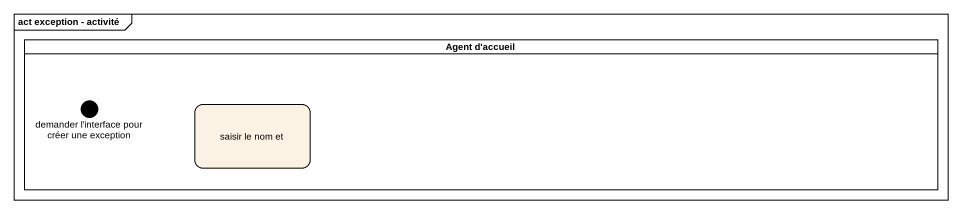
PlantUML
@startuml
mainframe act exception - activité
hide empty description
state "Agent d'accueil" as Agent_d_accueil <<partition>> {
  state "demander l'interface pour créer une exception" as demander_l_interface_pour <<start>>
  state "saisir le nom et" as saisir_le_nom_et
}
@enduml
